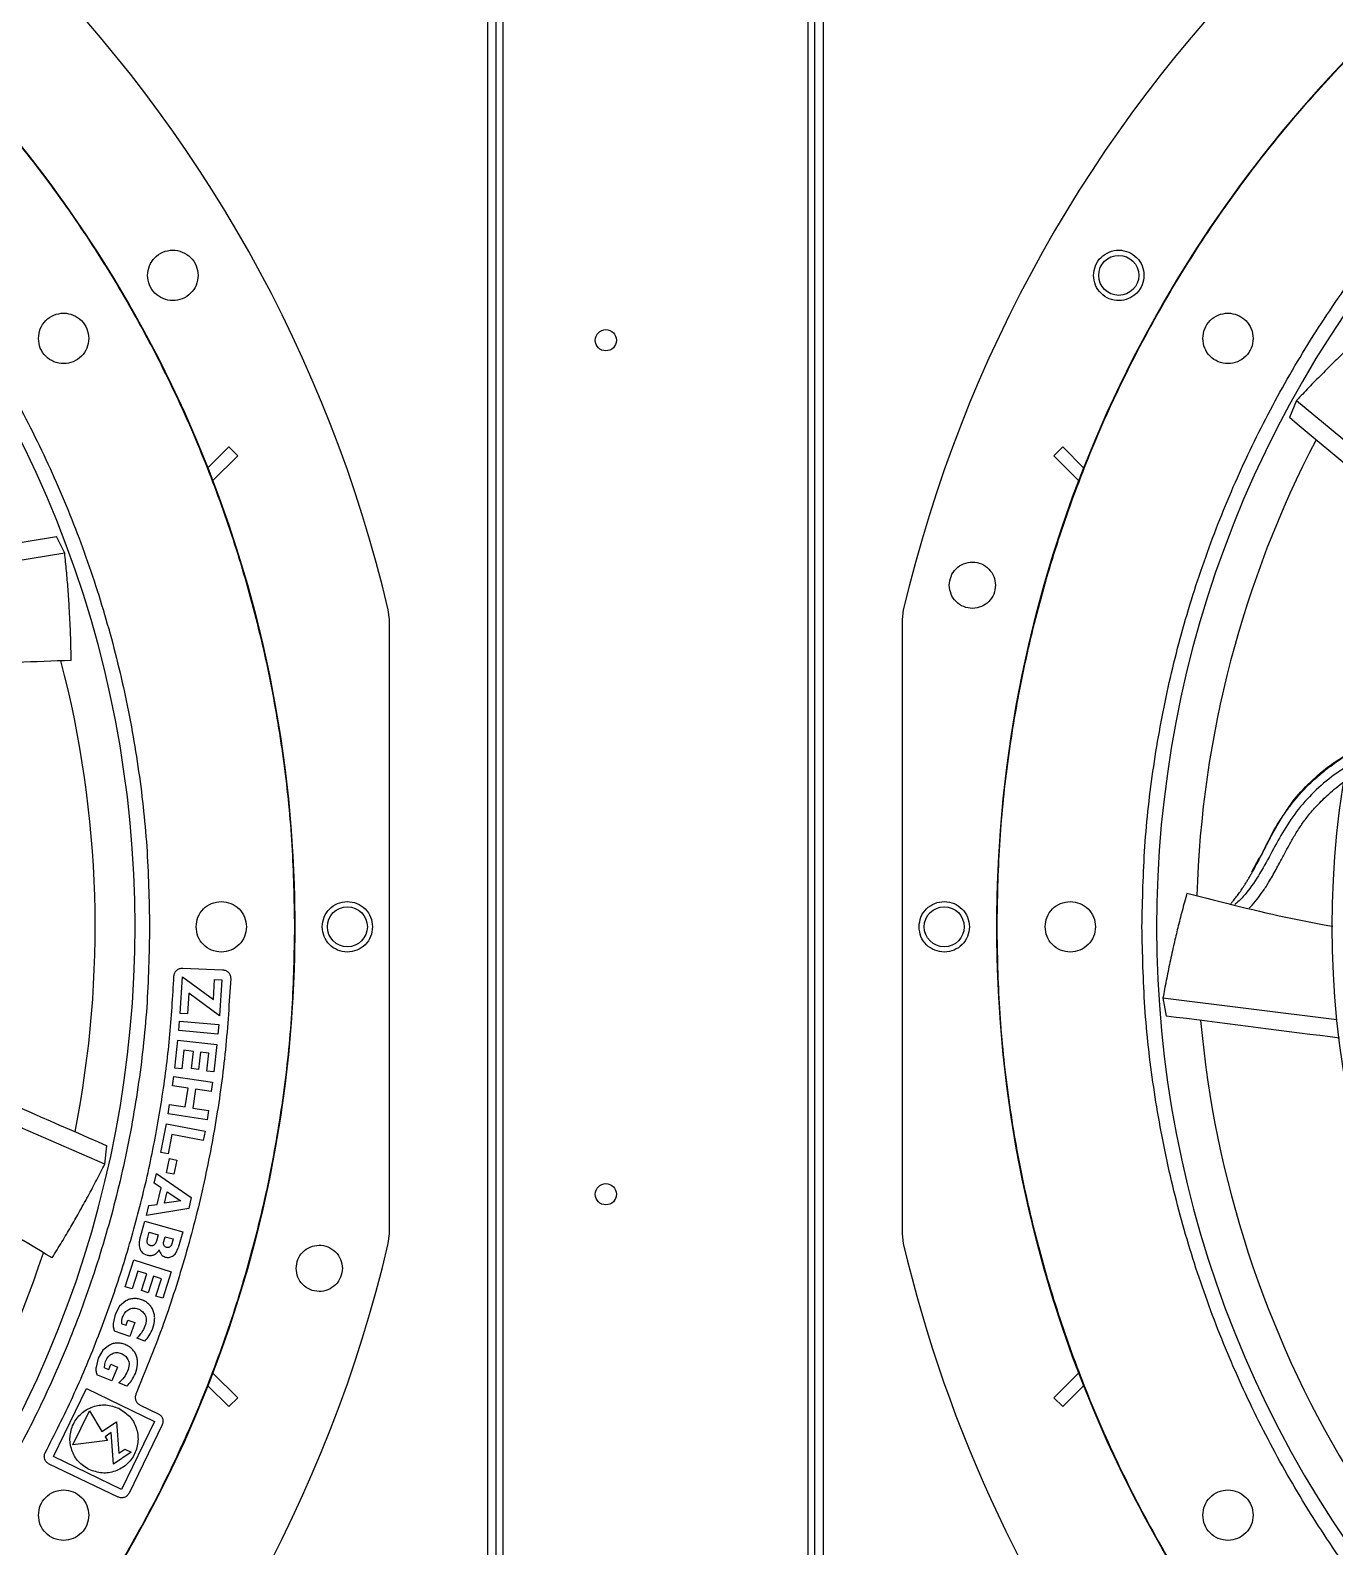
# Model space of a CAD drawing. Header units: inches. Extents: x 1229 to 1453, y -1023 to -720.
# Drawn here: x 1264.35 to 1276.56, y -991.28 to -977.08 of the extents above; entities that cross this region are included whole.
import ezdxf

# ---------------------------------------------------------------- set-up
doc = ezdxf.new("R2010")
doc.units = ezdxf.units.IN
doc.header["$MEASUREMENT"] = 0

msp = doc.modelspace()

# ---------------------------------------------------------------- linework, layer by layer
at = {"color": 18, "linetype": 'Continuous', "lineweight": 25, "true_color": 0x000000}
for p, q in [((1268.6274, -972.161), (1268.6274, -999.411)), ((1268.7104, -999.487), (1268.7104, -972.0851)), ((1268.7734, -999.487), (1268.7734, -972.0851)), ((1271.6904, -972.0851), (1271.6904, -999.487)), ((1271.7734, -972.161), (1271.7734, -999.411)), ((1271.6274, -975.156), (1271.6274, -994.916)), ((1276.2069, -980.5469), (1276.1393, -980.7053)), ((1276.2069, -980.5469), (1277.4708, -981.5988)), ((1266.2036, -980.982), (1266.0062, -981.1794)), ((1266.2887, -981.0639), (1266.2036, -980.982)), ((1273.9325, -981.0639), (1274.0177, -980.982)), ((1274.0177, -980.982), (1274.215, -981.1794)), ((1266.0529, -981.2997), (1266.2887, -981.0639)), ((1274.1683, -981.2997), (1273.9325, -981.0639)), ((1264.6674, -981.9771), (1264.5921, -981.8223)), ((1264.6674, -981.9771), (1263.0406, -982.2441)), ((1267.709, -982.5996), (1267.6985, -982.5092)), ((1272.5227, -982.5092), (1272.5122, -982.5996)), ((1267.7091, -985.4772), (1267.709, -982.5996)), ((1272.5122, -982.5996), (1272.5121, -985.4772)), ((1275.8544, -984.8362), (1275.7836, -984.9666)), ((1267.709, -988.3548), (1267.7091, -985.4772)), ((1272.5121, -985.4772), (1272.5122, -988.3548)), ((1265.7503, -986.2899), (1265.7711, -985.9447)), ((1265.7711, -985.9447), (1266.0597, -986.1584)), ((1265.7732, -985.8639), (1266.1468, -985.8802)), ((1265.8291, -986.0999), (1265.8174, -986.294)), ((1266.1181, -986.3121), (1265.8291, -986.0999)), ((1266.0597, -986.1584), (1266.071, -985.9702)), ((1266.071, -985.9702), (1266.1385, -985.9742)), ((1266.1385, -985.9742), (1266.1181, -986.3121)), ((1274.9548, -986.1432), (1274.9836, -986.313)), ((1274.9548, -986.1432), (1276.5848, -986.3446)), ((1265.7356, -986.4497), (1265.7433, -986.3616)), ((1265.7433, -986.3616), (1266.1104, -986.3937)), ((1265.8174, -986.294), (1265.7503, -986.2899)), ((1266.1104, -986.3937), (1266.1027, -986.4817)), ((1266.1027, -986.4817), (1265.7356, -986.4497)), ((1265.6984, -986.8001), (1265.7278, -986.5388)), ((1265.7278, -986.5388), (1266.094, -986.5799)), ((1265.7847, -986.6341), (1265.7652, -986.8076)), ((1265.8731, -986.644), (1265.7847, -986.6341)), ((1265.8549, -986.806), (1265.8731, -986.644)), ((1265.9399, -986.6515), (1265.9217, -986.8135)), ((1266.017, -986.6602), (1265.9399, -986.6515)), ((1265.9979, -986.8298), (1266.017, -986.6602)), ((1266.094, -986.5799), (1266.065, -986.8374)), ((1265.7652, -986.8076), (1265.6984, -986.8001)), ((1265.9217, -986.8135), (1265.8549, -986.806)), ((1265.6758, -986.9664), (1265.6889, -986.879)), ((1265.6889, -986.879), (1266.0534, -986.9335)), ((1266.065, -986.8374), (1265.9979, -986.8298)), ((1266.0534, -986.9335), (1266.0403, -987.0209)), ((1265.0426, -987.6995), (1263.5306, -987.045)), ((1265.8232, -986.9884), (1265.6758, -986.9664)), ((1265.7968, -987.165), (1265.8232, -986.9884)), ((1265.8934, -986.9989), (1265.867, -987.1755)), ((1266.0403, -987.0209), (1265.8934, -986.9989)), ((1265.6364, -987.2304), (1265.6494, -987.143)), ((1266.0008, -987.2849), (1265.6364, -987.2304)), ((1265.6494, -987.143), (1265.7968, -987.165)), ((1265.867, -987.1755), (1266.0139, -987.1975)), ((1266.0139, -987.1975), (1266.0008, -987.2849)), ((1265.5694, -987.5904), (1265.6199, -987.3231)), ((1265.6199, -987.3231), (1265.982, -987.3915)), ((1265.0426, -987.6995), (1265.0629, -987.5285)), ((1265.6696, -987.4225), (1265.6355, -987.6029)), ((1265.9656, -987.4783), (1265.6696, -987.4225)), ((1265.982, -987.3915), (1265.9656, -987.4783)), ((1265.6355, -987.6029), (1265.5694, -987.5904)), ((1265.6198, -987.7805), (1265.6482, -987.6471)), ((1265.6482, -987.6471), (1265.7181, -987.6619)), ((1265.7181, -987.6619), (1265.6897, -987.7953)), ((1265.5065, -987.8796), (1265.5286, -987.7881)), ((1265.5286, -987.7881), (1265.853, -988.0144)), ((1265.6897, -987.7953), (1265.6198, -987.7805)), ((1265.5705, -987.9225), (1265.5065, -987.8796)), ((1265.5329, -988.0778), (1265.5705, -987.9225)), ((1265.4333, -988.1821), (1265.4558, -988.0891)), ((1265.4558, -988.0891), (1265.5329, -988.0778)), ((1265.6016, -988.0673), (1265.6275, -987.9604)), ((1265.7549, -988.0452), (1265.6016, -988.0673)), ((1265.6275, -987.9604), (1265.7549, -988.0452)), ((1265.853, -988.0144), (1265.8287, -988.1149)), ((1265.3711, -988.4023), (1265.4185, -988.2347)), ((1265.4185, -988.2347), (1265.7731, -988.335)), ((1265.8287, -988.1149), (1265.4333, -988.1821)), ((1265.4453, -988.3871), (1265.4592, -988.3381)), ((1265.4592, -988.3381), (1265.5432, -988.3618)), ((1265.5432, -988.3618), (1265.526, -988.4225)), ((1265.5952, -988.4253), (1265.6079, -988.3801)), ((1265.6079, -988.3801), (1265.6841, -988.4016)), ((1265.7731, -988.335), (1265.7311, -988.4835)), ((1267.6985, -988.4451), (1267.709, -988.3548)), ((1272.5122, -988.3548), (1272.5227, -988.4451)), ((1265.6841, -988.4016), (1265.6713, -988.4468)), ((1265.7082, -988.5339), (1265.7311, -988.4835)), ((1265.2341, -988.8486), (1265.3141, -988.598)), ((1265.3141, -988.598), (1265.6651, -988.7102)), ((1265.4094, -988.5394), (1265.4408, -988.5533)), ((1265.3513, -988.7027), (1265.2982, -988.869)), ((1265.436, -988.7297), (1265.3513, -988.7027)), ((1265.3864, -988.885), (1265.436, -988.7297)), ((1265.5, -988.7502), (1265.4504, -988.9055)), ((1265.5739, -988.7738), (1265.5, -988.7502)), ((1265.522, -988.9364), (1265.5739, -988.7738)), ((1265.6651, -988.7102), (1265.5863, -988.9569)), ((1265.2982, -988.869), (1265.2341, -988.8486)), ((1265.4504, -988.9055), (1265.3864, -988.885)), ((1265.5863, -988.9569), (1265.522, -988.9364)), ((1265.1805, -989.0324), (1265.1386, -989.108)), ((1265.2398, -988.9819), (1265.1805, -989.0324)), ((1265.1386, -989.108), (1265.1221, -989.1943)), ((1265.2016, -989.1959), (1265.2022, -989.1634)), ((1265.2016, -989.1959), (1265.2423, -989.2105)), ((1265.2022, -989.1634), (1265.2092, -989.1356)), ((1265.2423, -989.2105), (1265.26, -989.1611)), ((1265.26, -989.1611), (1265.3236, -989.1839)), ((1265.3236, -989.1839), (1265.276, -989.3165)), ((1265.276, -989.3165), (1265.134, -989.2655)), ((1265.4173, -989.3593), (1265.3416, -989.3322)), ((1264.9807, -989.5176), (1264.9607, -989.6032)), ((1265.0256, -989.4438), (1264.9807, -989.5176)), ((1265.087, -989.3958), (1265.0256, -989.4438)), ((1265.04, -989.608), (1265.0419, -989.5755)), ((1265.04, -989.608), (1265.0801, -989.6243)), ((1265.0419, -989.5755), (1265.0501, -989.5481)), ((1265.0801, -989.6243), (1265.0998, -989.5757)), ((1265.0998, -989.5757), (1265.1624, -989.6011)), ((1265.1624, -989.6011), (1265.1094, -989.7316)), ((1266.0529, -989.6546), (1266.2887, -989.8905)), ((1274.1683, -989.6546), (1273.9325, -989.8905)), ((1264.5622, -990.4398), (1264.8706, -989.8018)), ((1264.8706, -989.8018), (1265.5086, -990.1102)), ((1265.1094, -989.7316), (1264.9696, -989.6748)), ((1265.2488, -989.7802), (1265.1743, -989.7499)), ((1266.2036, -989.9723), (1266.0062, -989.775)), ((1274.0177, -989.9723), (1274.215, -989.775)), ((1266.2887, -989.8905), (1266.2036, -989.9723)), ((1273.9325, -989.8905), (1274.0177, -989.9723)), ((1264.745, -990.3312), (1264.899, -990.0125)), ((1264.899, -990.0125), (1265.0162, -990.2059)), ((1265.373, -989.9577), (1265.5431, -990.0388)), ((1265.0162, -990.2059), (1265.1531, -990.1133)), ((1265.1039, -990.2146), (1265.0455, -990.2541)), ((1265.125, -990.5109), (1265.1039, -990.2146)), ((1265.1531, -990.1133), (1265.1742, -990.409)), ((1265.5086, -990.1102), (1265.2002, -990.7482)), ((1265.5811, -990.1419), (1265.2706, -990.7844)), ((1265.0673, -990.2904), (1264.745, -990.3312)), ((1265.0455, -990.2541), (1265.0673, -990.2904)), ((1265.1742, -990.409), (1265.2319, -990.37)), ((1265.2319, -990.37), (1265.291, -990.3986)), ((1265.1669, -990.819), (1264.5215, -990.5112)), ((1265.2002, -990.7482), (1264.5622, -990.4398)), ((1265.291, -990.3986), (1265.125, -990.5109))]:
    msp.add_line(p, q, dxfattribs=at)
for centre, radius in [((1255.1106, -985.4772), 11.7126), ((1285.1106, -985.4772), 11.7126), ((1285.1106, -985.4772), 8.5704), ((1274.541, -979.3748), 0.1875), ((1269.7364, -979.9825), 0.0995), ((1267.3153, -985.4772), 0.1875), ((1272.9059, -985.4772), 0.1875), ((1269.7364, -987.9825), 0.0995)]:
    msp.add_circle(centre, radius, dxfattribs=at)
for centre, radius, start, end in [((1255.1106, -985.4772), 12.9331, 13.26667, 76.73333), ((1285.1106, -985.4772), 12.9331, 103.26667, 166.73333), ((1255.1106, -985.4772), 11.7147, 21.53134, 44.20264), ((1285.1106, -985.4772), 11.7147, 135.79736, 158.46866), ((1285.1106, -985.4772), 10.2157, 134.36248, 223.03765), ((1255.1106, -985.4772), 10.2157, 314.3624, 43.03697), ((1285.1106, -985.4772), 9.8425, 152.39406, 178.29762), ((1255.1106, -985.4772), 11.7147, 339.09994, 20.90006), ((1285.1106, -985.4772), 11.7147, 159.09994, 200.90006), ((1255.1106, -985.4772), 9.8425, 348.7557, 14.65988), ((1285.1106, -985.4772), 9.8425, 185.11809, 211.02291), ((1255.1106, -985.4772), 12.9331, 283.26667, 346.73333), ((1285.1106, -985.4772), 12.9331, 193.26667, 217.16308), ((1255.1106, -985.4772), 9.8425, 316.0273, 341.93053), ((1255.1106, -985.4772), 11.7147, 315.79736, 338.46866), ((1285.1106, -985.4772), 11.7147, 201.53134, 215.54744)]:
    msp.add_arc(centre, radius, start, end, dxfattribs=at)
for points, knots in [([(1243.4011, -985.4772), (1243.4059, -985.2217), (1243.4156, -984.7108), (1243.4936, -983.9477), (1243.6177, -983.1911), (1243.792, -982.4444), (1244.0146, -981.7106), (1244.2847, -980.9929), (1244.6012, -980.2945), (1244.9626, -979.6182), (1245.3675, -978.9671), (1245.8142, -978.3438), (1246.3006, -977.751), (1246.8248, -977.1914), (1247.3845, -976.6672), (1247.9772, -976.1807), (1248.6005, -975.7341), (1249.2517, -975.3292), (1249.9279, -974.9677), (1250.6264, -974.6513), (1251.344, -974.3812), (1252.0778, -974.1586), (1252.8246, -973.9844), (1253.5811, -973.8595), (1254.3442, -973.7844), (1255.1106, -973.7593), (1255.877, -973.7844), (1256.6401, -973.8595), (1257.3967, -973.9844), (1258.1434, -974.1586), (1258.8772, -974.3812), (1259.5949, -974.6513), (1260.2933, -974.9677), (1260.9696, -975.3292), (1261.6207, -975.7341), (1262.244, -976.1807), (1262.8368, -976.6672), (1263.3964, -977.1914), (1263.9206, -977.751), (1264.407, -978.3438), (1264.8537, -978.9671), (1265.2586, -979.6182), (1265.6201, -980.2945), (1265.9365, -980.9929), (1266.2066, -981.7106), (1266.4292, -982.4444), (1266.6035, -983.1911), (1266.7276, -983.9477), (1266.8057, -984.7108), (1266.8153, -985.2217), (1266.8201, -985.4772)], [0, 0, 0, 0, 0.0208333, 0.0416667, 0.0625, 0.0833333, 0.1041667, 0.125, 0.1458333, 0.1666667, 0.1875, 0.2083334, 0.2291667, 0.25, 0.2708334, 0.2916666, 0.3125, 0.3333333, 0.3541667, 0.375, 0.3958333, 0.4166666, 0.4375001, 0.4583333, 0.4791667, 0.5, 0.5208333, 0.5416667, 0.5625, 0.5833334, 0.6041667, 0.625, 0.6458334, 0.6666667, 0.6875, 0.7083334, 0.7291667, 0.75, 0.7708333, 0.7916667, 0.8125, 0.8333333, 0.8541667, 0.875, 0.8958333, 0.9166667, 0.9375, 0.9583333, 0.9791667, 1, 1, 1, 1]), ([(1273.4011, -985.4772), (1273.4059, -985.2217), (1273.4156, -984.7108), (1273.4936, -983.9477), (1273.6177, -983.1911), (1273.792, -982.4444), (1274.0146, -981.7106), (1274.2847, -980.9929), (1274.6012, -980.2945), (1274.9626, -979.6182), (1275.3675, -978.9671), (1275.8142, -978.3438), (1276.3006, -977.751), (1276.8248, -977.1914), (1277.3845, -976.6672), (1277.9772, -976.1807), (1278.6005, -975.7341), (1279.2517, -975.3292), (1279.9279, -974.9677), (1280.6264, -974.6513), (1281.344, -974.3812), (1282.0778, -974.1586), (1282.8246, -973.9844), (1283.5811, -973.8595), (1284.3442, -973.7844), (1285.1106, -973.7593), (1285.877, -973.7844), (1286.6401, -973.8595), (1287.3967, -973.9844), (1288.1434, -974.1586), (1288.8772, -974.3812), (1289.5949, -974.6513), (1290.2933, -974.9677), (1290.9696, -975.3292), (1291.6207, -975.7341), (1292.244, -976.1807), (1292.8368, -976.6672), (1293.3964, -977.1914), (1293.9206, -977.751), (1294.407, -978.3438), (1294.8537, -978.9671), (1295.2586, -979.6182), (1295.6201, -980.2945), (1295.9365, -980.9929), (1296.2066, -981.7106), (1296.4292, -982.4444), (1296.6035, -983.1911), (1296.7277, -983.9477), (1296.8057, -984.7108), (1296.8153, -985.2217), (1296.8201, -985.4772)], [0, 0, 0, 0, 0.0208333, 0.0416667, 0.0625, 0.0833333, 0.1041667, 0.125, 0.1458334, 0.1666667, 0.1875, 0.2083333, 0.2291667, 0.25, 0.2708333, 0.2916667, 0.3125, 0.3333334, 0.3541667, 0.375, 0.3958333, 0.4166667, 0.4375, 0.4583333, 0.4791667, 0.5, 0.5208333, 0.5416667, 0.5625, 0.5833333, 0.6041667, 0.625, 0.6458333, 0.6666667, 0.6875, 0.7083333, 0.7291667, 0.75, 0.7708333, 0.7916667, 0.8125, 0.8333333, 0.8541667, 0.875, 0.8958333, 0.9166667, 0.9375, 0.9583333, 0.9791667, 1, 1, 1, 1]), ([(1262.8394, -978.5899), (1263.0026, -978.781), (1263.3289, -979.163), (1263.7639, -979.7793), (1264.156, -980.4232), (1264.4994, -981.0946), (1264.7933, -981.7889), (1265.0358, -982.5029), (1265.2261, -983.2325), (1265.3617, -983.9741), (1265.447, -984.7237), (1265.4575, -985.226), (1265.4628, -985.4772)], [0, 0, 0, 0, 0.1, 0.1999999, 0.3, 0.4, 0.5, 0.6, 0.7, 0.8, 0.9, 1, 1, 1, 1]), ([(1274.7584, -985.4772), (1274.7637, -985.226), (1274.7742, -984.7237), (1274.8595, -983.9741), (1274.9951, -983.2325), (1275.1854, -982.5029), (1275.4279, -981.7889), (1275.7218, -981.0946), (1276.0652, -980.4232), (1276.4574, -979.7793), (1276.8923, -979.163), (1277.2187, -978.781), (1277.3818, -978.5899)], [0, 0, 0, 0, 0.1, 0.2, 0.3, 0.4, 0.5, 0.6, 0.7000001, 0.7999999, 0.8999999, 1, 1, 1, 1]), ([(1265.444, -979.3748), (1265.4475, -979.3442), (1265.4544, -979.2832), (1265.5079, -979.2049), (1265.5851, -979.1518), (1265.6781, -979.1324), (1265.7716, -979.1502), (1265.8504, -979.2026), (1265.9057, -979.2815), (1265.9128, -979.3437), (1265.9164, -979.3748)], [0, 0, 0, 0, 0.1236678, 0.246955, 0.3715494, 0.4972579, 0.622959, 0.7486425, 0.8743191, 1, 1, 1, 1]), ([(1274.3048, -979.3748), (1274.3084, -979.3437), (1274.3156, -979.2815), (1274.3708, -979.2026), (1274.4497, -979.1502), (1274.5432, -979.1324), (1274.6362, -979.1518), (1274.7133, -979.205), (1274.7668, -979.2832), (1274.7738, -979.3442), (1274.7772, -979.3748)], [0, 0, 0, 0, 0.1257097, 0.251417, 0.3771306, 0.5028599, 0.6285793, 0.75308, 0.8763104, 1, 1, 1, 1]), ([(1265.9164, -979.3748), (1265.9128, -979.4059), (1265.9056, -979.4682), (1265.8502, -979.5472), (1265.7714, -979.5995), (1265.6784, -979.6171), (1265.5861, -979.5981), (1265.5087, -979.5456), (1265.4545, -979.4672), (1265.4475, -979.4056), (1265.444, -979.3748)], [0, 0, 0, 0, 0.1258787, 0.2517706, 0.3776737, 0.5027418, 0.6267389, 0.7509527, 0.8756046, 1, 1, 1, 1]), ([(1274.7772, -979.3748), (1274.7737, -979.4056), (1274.7667, -979.4671), (1274.7126, -979.5455), (1274.6352, -979.5981), (1274.5429, -979.6171), (1274.4499, -979.5995), (1274.371, -979.5472), (1274.3156, -979.4682), (1274.3084, -979.4059), (1274.3048, -979.3748)], [0, 0, 0, 0, 0.1243389, 0.2489155, 0.3730903, 0.4971349, 0.6223044, 0.748214, 0.8741152, 1, 1, 1, 1]), ([(1264.4211, -979.9654), (1264.4247, -979.9344), (1264.4318, -979.8726), (1264.4864, -979.794), (1264.5645, -979.7414), (1264.6573, -979.723), (1264.7502, -979.7414), (1264.8283, -979.794), (1264.8829, -979.8726), (1264.89, -979.9344), (1264.8936, -979.9654)], [0, 0, 0, 0, 0.12500056, 0.25000043, 0.37499897, 0.50000156, 0.62500103, 0.74999957, 0.87499944, 1, 1, 1, 1]), ([(1275.3277, -979.9654), (1275.3312, -979.9344), (1275.3383, -979.8726), (1275.3929, -979.794), (1275.471, -979.7414), (1275.5639, -979.723), (1275.6567, -979.7414), (1275.7348, -979.794), (1275.7894, -979.8726), (1275.7965, -979.9344), (1275.8001, -979.9654)], [0, 0, 0, 0, 0.1249998, 0.2499996, 0.3750006, 0.5, 0.6249994, 0.7500004, 0.8750002, 1, 1, 1, 1]), ([(1276.9273, -979.8424), (1276.8839, -979.8813), (1276.7999, -979.9566), (1276.6807, -980.068), (1276.5619, -980.1821), (1276.4428, -980.3005), (1276.322, -980.4243), (1276.2448, -980.5066), (1276.2069, -980.5469)], [0, 0, 0, 0, 0.17371238, 0.33541795, 0.48507664, 0.66326678, 0.8349162, 1, 1, 1, 1]), ([(1264.8936, -979.9654), (1264.89, -979.9963), (1264.8829, -980.0581), (1264.8283, -980.1367), (1264.7502, -980.1893), (1264.6573, -980.2077), (1264.5645, -980.1893), (1264.4864, -980.1367), (1264.4318, -980.0581), (1264.4247, -979.9963), (1264.4211, -979.9654)], [0, 0, 0, 0, 0.12500056, 0.25000043, 0.37499897, 0.49999844, 0.62500103, 0.74999957, 0.87499944, 1, 1, 1, 1]), ([(1275.8001, -979.9654), (1275.7965, -979.9963), (1275.7894, -980.0581), (1275.7348, -980.1367), (1275.6567, -980.1893), (1275.5639, -980.2077), (1275.471, -980.1893), (1275.3929, -980.1367), (1275.3383, -980.0581), (1275.3312, -979.9963), (1275.3277, -979.9654)], [0, 0, 0, 0, 0.1249998, 0.2499996, 0.3750006, 0.5, 0.6249994, 0.7500004, 0.8750002, 1, 1, 1, 1]), ([(1277.3938, -981.757), (1277.3718, -981.7386), (1276.9515, -981.3884), (1276.5345, -981.0376), (1276.1393, -980.7053)], [0, 0, 0, 0, 0.0524487, 1, 1, 1, 1]), ([(1262.9732, -982.0821), (1263.0023, -982.0773), (1263.5431, -981.989), (1264.0821, -981.9033), (1264.5921, -981.8223)], [0, 0, 0, 0, 0.0539152, 1, 1, 1, 1]), ([(1264.7281, -982.983), (1264.7271, -982.9246), (1264.7253, -982.8119), (1264.7191, -982.6488), (1264.7106, -982.4844), (1264.6992, -982.3168), (1264.6848, -982.1445), (1264.6731, -982.0322), (1264.6674, -981.9771)], [0, 0, 0, 0, 0.173712, 0.3354176, 0.48507629, 0.66326683, 0.83491621, 1, 1, 1, 1]), ([(1272.9531, -982.2776), (1272.9564, -982.2491), (1272.963, -982.1921), (1273.0135, -982.1198), (1273.0857, -982.0718), (1273.1714, -982.0554), (1273.2564, -982.073), (1273.3271, -982.1215), (1273.3765, -982.1931), (1273.3829, -982.2494), (1273.3862, -982.2776)], [0, 0, 0, 0, 0.1256206, 0.2512464, 0.3768845, 0.5025376, 0.6279104, 0.7518735, 0.8754944, 1, 1, 1, 1]), ([(1273.3862, -982.2776), (1273.3829, -982.3059), (1273.3765, -982.3624), (1273.3267, -982.4342), (1273.2558, -982.4823), (1273.1712, -982.4998), (1273.0858, -982.4834), (1273.0136, -982.4354), (1272.963, -982.3631), (1272.9564, -982.3061), (1272.9531, -982.2776)], [0, 0, 0, 0, 0.124776, 0.2492698, 0.3731852, 0.4974511, 0.6229656, 0.7486588, 0.8743359, 1, 1, 1, 1]), ([(1264.7281, -982.983), (1264.3894, -982.9937), (1263.923, -983.0084), (1263.4591, -983.0555), (1263.3321, -983.0684)], [0, 0, 0, 0, 0.7262285, 1, 1, 1, 1]), ([(1276.6799, -983.9747), (1276.647, -983.995), (1276.5431, -984.0595), (1276.3877, -984.192), (1276.2199, -984.3706), (1276.0871, -984.5681), (1275.9772, -984.7719), (1275.8678, -984.9744), (1275.7604, -985.1339), (1275.6756, -985.2305), (1275.6372, -985.2609), (1275.6269, -985.2691)], [0, 0, 0, 0, 0.0662062, 0.209821, 0.3537346, 0.4973701, 0.6377624, 0.775341, 0.9097716, 0.9756482, 1, 1, 1, 1]), ([(1275.7874, -984.9731), (1275.7932, -984.963), (1275.799, -984.9527), (1275.8057, -984.9407), (1275.8093, -984.9343), (1275.8222, -984.9107), (1275.8576, -984.845), (1275.9084, -984.7461), (1275.9616, -984.6428), (1276.0054, -984.562), (1276.0426, -984.4974), (1276.0816, -984.435), (1276.123, -984.375), (1276.1777, -984.3025), (1276.2578, -984.2081), (1276.3618, -984.1042), (1276.4824, -984.0026), (1276.5925, -983.9209), (1276.6702, -983.8741), (1276.7018, -983.8551)], [0, 0, 0, 0, 0.0238104, 0.024304, 0.0281785, 0.0389306, 0.0796096, 0.1821763, 0.2699016, 0.3225693, 0.3744331, 0.4254955, 0.4757111, 0.5250503, 0.612184, 0.7280911, 0.8213548, 0.9273809, 1, 1, 1, 1]), ([(1276.0918, -984.4211), (1276.1157, -984.3838), (1276.1842, -984.2767), (1276.3329, -984.1198), (1276.5138, -983.963), (1276.6457, -983.8808), (1276.7037, -983.8447)], [0, 0, 0, 0, 0.1614358, 0.4626649, 0.7639738, 1, 1, 1, 1]), ([(1275.7632, -985.302), (1275.7671, -985.2982), (1275.7932, -985.2723), (1275.8361, -985.2217), (1275.8923, -985.145), (1275.952, -985.0516), (1276.003, -984.9615), (1276.0529, -984.8697), (1276.0933, -984.7936), (1276.1316, -984.7222), (1276.1623, -984.6667), (1276.189, -984.6206), (1276.2171, -984.5744), (1276.2569, -984.5138), (1276.315, -984.4351), (1276.4006, -984.3355), (1276.5131, -984.2272), (1276.6009, -984.1533), (1276.6525, -984.1181), (1276.6537, -984.1173)], [0, 0, 0, 0, 0.0106854, 0.0718908, 0.1293669, 0.196918, 0.2905622, 0.3363421, 0.4075049, 0.4657844, 0.5023817, 0.5379417, 0.5755133, 0.6138829, 0.6864867, 0.7745172, 0.8780097, 0.9971132, 1, 1, 1, 1]), ([(1275.8607, -984.8346), (1275.8781, -984.8015), (1275.934, -984.6945), (1275.9963, -984.5595), (1276.0613, -984.4657), (1276.0789, -984.4404)], [0, 0, 0, 0, 0.2470591, 0.7965608, 1, 1, 1, 1]), ([(1275.5893, -985.26), (1275.5918, -985.2572), (1275.6016, -985.2466), (1275.6202, -985.2245), (1275.6456, -985.1924), (1275.6729, -985.1553), (1275.6968, -985.1205), (1275.717, -985.0897), (1275.7341, -985.0627), (1275.7515, -985.0345), (1275.769, -985.005), (1275.7811, -984.9844), (1275.7872, -984.9736), (1275.7874, -984.9731)], [0, 0, 0, 0, 0.03488788, 0.133865, 0.25817543, 0.39489523, 0.53104066, 0.61738081, 0.70697346, 0.79980632, 0.89585564, 0.99509962, 1, 1, 1, 1]), ([(1265.898, -985.4772), (1265.9016, -985.4463), (1265.9087, -985.3844), (1265.9633, -985.3058), (1266.0414, -985.2533), (1266.1342, -985.2348), (1266.2271, -985.2533), (1266.3052, -985.3058), (1266.3598, -985.3844), (1266.3669, -985.4463), (1266.3705, -985.4772)], [0, 0, 0, 0, 0.1250003, 0.2500003, 0.3749989, 0.4999984, 0.6250011, 0.7499997, 0.8749997, 1, 1, 1, 1]), ([(1267.0791, -985.4772), (1267.0827, -985.4463), (1267.0897, -985.3848), (1267.1438, -985.3066), (1267.2209, -985.254), (1267.3134, -985.2348), (1267.4067, -985.2526), (1267.4856, -985.305), (1267.5408, -985.3839), (1267.548, -985.4461), (1267.5516, -985.4772)], [0, 0, 0, 0, 0.1248118, 0.2487714, 0.3724205, 0.4972353, 0.6229443, 0.7486446, 0.8743275, 1, 1, 1, 1]), ([(1272.6697, -985.4772), (1272.6733, -985.4461), (1272.6804, -985.3839), (1272.7357, -985.305), (1272.8145, -985.2526), (1272.9078, -985.2348), (1273.0002, -985.254), (1273.0774, -985.3065), (1273.1315, -985.3847), (1273.1386, -985.4463), (1273.1421, -985.4772)], [0, 0, 0, 0, 0.1256861, 0.2513834, 0.3770948, 0.5028101, 0.6275034, 0.7510935, 0.8750865, 1, 1, 1, 1]), ([(1273.8508, -985.4772), (1273.8543, -985.4463), (1273.8614, -985.3844), (1273.916, -985.3058), (1273.9941, -985.2533), (1274.087, -985.2348), (1274.1798, -985.2533), (1274.2579, -985.3058), (1274.3126, -985.3844), (1274.3197, -985.4463), (1274.3232, -985.4772)], [0, 0, 0, 0, 0.1249996, 0.2499994, 0.3750006, 0.5, 0.6249994, 0.7500006, 0.8750004, 1, 1, 1, 1]), ([(1275.18, -985.1611), (1275.1645, -985.2173), (1275.1345, -985.326), (1275.0945, -985.4842), (1275.0563, -985.6444), (1275.0201, -985.8084), (1274.9853, -985.9778), (1274.9649, -986.0888), (1274.9548, -986.1432)], [0, 0, 0, 0, 0.173712, 0.3354176, 0.4850765, 0.663267, 0.8349163, 1, 1, 1, 1]), ([(1275.18, -985.1611), (1275.508, -985.2462), (1275.9603, -985.3636), (1276.4193, -985.4492), (1276.5454, -985.4727)], [0, 0, 0, 0, 0.7252562, 1, 1, 1, 1]), ([(1266.8201, -985.4772), (1266.8153, -985.7326), (1266.8057, -986.2436), (1266.7276, -987.0067), (1266.6035, -987.7632), (1266.4292, -988.51), (1266.2066, -989.2438), (1265.9365, -989.9614), (1265.6201, -990.6599), (1265.2586, -991.3361), (1264.8537, -991.9873), (1264.407, -992.6106), (1263.9206, -993.2033), (1263.3964, -993.763), (1262.8368, -994.2871), (1262.244, -994.7736), (1261.6207, -995.2202), (1260.9696, -995.6252), (1260.2933, -995.9866), (1259.5949, -996.3031), (1258.8772, -996.5732), (1258.1434, -996.7958), (1257.3967, -996.9699), (1256.6401, -997.0948), (1255.877, -997.17), (1255.1106, -997.1951), (1254.3442, -997.17), (1253.5811, -997.0948), (1252.8246, -996.9699), (1252.0778, -996.7958), (1251.344, -996.5732), (1250.6264, -996.3031), (1249.9279, -995.9866), (1249.2517, -995.6252), (1248.6005, -995.2202), (1247.9772, -994.7736), (1247.3845, -994.2871), (1246.8248, -993.763), (1246.3006, -993.2033), (1245.8142, -992.6106), (1245.3675, -991.9873), (1244.9626, -991.3361), (1244.6012, -990.6599), (1244.2847, -989.9614), (1244.0146, -989.2438), (1243.792, -988.51), (1243.6177, -987.7632), (1243.4936, -987.0067), (1243.4156, -986.2436), (1243.4059, -985.7326), (1243.4011, -985.4772)], [0, 0, 0, 0, 0.0208333, 0.0416667, 0.0625, 0.0833333, 0.1041667, 0.125, 0.1458333, 0.1666667, 0.1875, 0.2083333, 0.2291667, 0.25, 0.2708333, 0.2916666, 0.3125, 0.3333333, 0.3541666, 0.375, 0.3958333, 0.4166666, 0.4375, 0.4583333, 0.4791667, 0.5, 0.5208333, 0.5416667, 0.5624999, 0.5833334, 0.6041667, 0.625, 0.6458333, 0.6666667, 0.6875, 0.7083334, 0.7291666, 0.75, 0.7708333, 0.7916666, 0.8125, 0.8333333, 0.8541667, 0.875, 0.8958333, 0.9166667, 0.9375, 0.9583333, 0.9791667, 1, 1, 1, 1]), ([(1265.4628, -985.4772), (1265.4575, -985.7283), (1265.447, -986.2307), (1265.3617, -986.9802), (1265.2261, -987.7218), (1265.0358, -988.4515), (1264.7933, -989.1654), (1264.4994, -989.8598), (1264.156, -990.5311), (1263.7639, -991.175), (1263.3289, -991.7913), (1263.0026, -992.1734), (1262.8394, -992.3644)], [0, 0, 0, 0, 0.10000001, 0.20000001, 0.30000005, 0.40000004, 0.49999999, 0.59999998, 0.70000005, 0.80000007, 0.90000005, 1, 1, 1, 1]), ([(1266.3705, -985.4772), (1266.3669, -985.5081), (1266.3598, -985.5699), (1266.3052, -985.6486), (1266.2271, -985.7011), (1266.1342, -985.7195), (1266.0414, -985.7011), (1265.9633, -985.6486), (1265.9087, -985.5699), (1265.9016, -985.5081), (1265.898, -985.4772)], [0, 0, 0, 0, 0.1250003, 0.2500003, 0.3749989, 0.5000016, 0.6250011, 0.7499997, 0.8749997, 1, 1, 1, 1]), ([(1267.5516, -985.4772), (1267.548, -985.5083), (1267.5408, -985.5704), (1267.4856, -985.6494), (1267.4067, -985.7018), (1267.3134, -985.7196), (1267.221, -985.7004), (1267.1438, -985.6478), (1267.0897, -985.5696), (1267.0827, -985.5081), (1267.0791, -985.4772)], [0, 0, 0, 0, 0.1256863, 0.2513821, 0.3770963, 0.5028119, 0.6275054, 0.751093, 0.8750863, 1, 1, 1, 1]), ([(1273.1421, -985.4772), (1273.1386, -985.508), (1273.1315, -985.5696), (1273.0775, -985.6478), (1273.0003, -985.7004), (1272.9078, -985.7196), (1272.8145, -985.7018), (1272.7357, -985.6494), (1272.6804, -985.5704), (1272.6733, -985.5083), (1272.6697, -985.4772)], [0, 0, 0, 0, 0.1248125, 0.2487722, 0.3724213, 0.4972362, 0.6229452, 0.7486456, 0.8743269, 1, 1, 1, 1]), ([(1296.8201, -985.4772), (1296.8153, -985.7326), (1296.8057, -986.2436), (1296.7277, -987.0067), (1296.6035, -987.7632), (1296.4292, -988.51), (1296.2066, -989.2438), (1295.9365, -989.9614), (1295.6201, -990.6599), (1295.2586, -991.3361), (1294.8537, -991.9873), (1294.407, -992.6106), (1293.9206, -993.2033), (1293.3964, -993.763), (1292.8368, -994.2871), (1292.244, -994.7736), (1291.6207, -995.2202), (1290.9696, -995.6252), (1290.2933, -995.9866), (1289.5949, -996.3031), (1288.8772, -996.5732), (1288.1434, -996.7958), (1287.3967, -996.9699), (1286.6401, -997.0948), (1285.877, -997.17), (1285.1106, -997.1951), (1284.3442, -997.17), (1283.5811, -997.0948), (1282.8246, -996.9699), (1282.0778, -996.7958), (1281.344, -996.5732), (1280.6264, -996.3031), (1279.9279, -995.9866), (1279.2517, -995.6252), (1278.6005, -995.2202), (1277.9772, -994.7736), (1277.3845, -994.2871), (1276.8248, -993.763), (1276.3006, -993.2033), (1275.8142, -992.6106), (1275.3675, -991.9873), (1274.9626, -991.3361), (1274.6012, -990.6599), (1274.2847, -989.9614), (1274.0146, -989.2438), (1273.792, -988.51), (1273.6177, -987.7632), (1273.4936, -987.0067), (1273.4156, -986.2436), (1273.4059, -985.7326), (1273.4011, -985.4772)], [0, 0, 0, 0, 0.0208333, 0.0416667, 0.0625, 0.0833333, 0.1041667, 0.125, 0.1458333, 0.1666667, 0.1875, 0.2083333, 0.2291667, 0.25, 0.2708333, 0.2916667, 0.3125, 0.3333333, 0.3541667, 0.375, 0.3958333, 0.4166667, 0.4375, 0.4583333, 0.4791667, 0.5, 0.5208333, 0.5416667, 0.5625, 0.5833333, 0.6041667, 0.625, 0.6458333, 0.6666666, 0.6875, 0.7083333, 0.7291667, 0.75, 0.7708333, 0.7916667, 0.8125, 0.8333333, 0.8541667, 0.875, 0.8958333, 0.9166667, 0.9375, 0.9583333, 0.9791667, 1, 1, 1, 1]), ([(1274.3232, -985.4772), (1274.3197, -985.5081), (1274.3126, -985.5699), (1274.2579, -985.6486), (1274.1798, -985.7011), (1274.087, -985.7195), (1273.9941, -985.7011), (1273.916, -985.6486), (1273.8614, -985.5699), (1273.8543, -985.5081), (1273.8508, -985.4772)], [0, 0, 0, 0, 0.1249996, 0.2499994, 0.3750006, 0.5, 0.6249994, 0.7500006, 0.8750004, 1, 1, 1, 1]), ([(1277.3818, -992.3644), (1277.2187, -992.1734), (1276.8923, -991.7913), (1276.4574, -991.175), (1276.0652, -990.5311), (1275.7218, -989.8598), (1275.4279, -989.1654), (1275.1854, -988.4515), (1274.9951, -987.7218), (1274.8595, -986.9802), (1274.7742, -986.2307), (1274.7637, -985.7283), (1274.7584, -985.4772)], [0, 0, 0, 0, 0.1000001, 0.2000001, 0.2999999, 0.4, 0.5, 0.6, 0.7, 0.8, 0.9, 1, 1, 1, 1]), ([(1264.4857, -990.4035), (1264.5733, -990.2301), (1264.7485, -989.8833), (1264.9746, -989.3458), (1265.1729, -988.7977), (1265.3401, -988.2393), (1265.4767, -987.6725), (1265.5812, -987.0991), (1265.6564, -986.5209), (1265.6795, -986.133), (1265.6911, -985.9391)], [0, 0, 0, 0, 0.1250001, 0.2500001, 0.375, 0.5, 0.625, 0.75, 0.875, 1, 1, 1, 1]), ([(1266.2221, -985.9623), (1266.2085, -986.185), (1266.1813, -986.6303), (1266.0896, -987.2937), (1265.9613, -987.9507), (1265.7922, -988.5984), (1265.5873, -989.2359), (1265.4188, -989.6491), (1265.3345, -989.8556)], [0, 0, 0, 0, 0.1666667, 0.3333333, 0.5, 0.6666667, 0.8333332, 1, 1, 1, 1]), ([(1265.6911, -985.9391), (1265.6927, -985.9289), (1265.696, -985.9084), (1265.7153, -985.8831), (1265.7421, -985.8661), (1265.7628, -985.8646), (1265.7732, -985.8639)], [0, 0, 0, 0, 0.2499946, 0.4999976, 0.75, 1, 1, 1, 1]), ([(1266.1468, -985.8802), (1266.1571, -985.8818), (1266.1776, -985.8851), (1266.2028, -985.9044), (1266.2199, -985.9312), (1266.2213, -985.9519), (1266.2221, -985.9623)], [0, 0, 0, 0, 0.2499998, 0.4999981, 0.7500005, 1, 1, 1, 1]), ([(1276.6095, -986.5198), (1276.5803, -986.5162), (1276.0368, -986.4486), (1275.4957, -986.379), (1274.9836, -986.313)], [0, 0, 0, 0, 0.0535844, 1, 1, 1, 1]), ([(1263.5599, -986.8715), (1263.5872, -986.8834), (1264.0901, -987.1015), (1264.5901, -987.321), (1265.0629, -987.5285)], [0, 0, 0, 0, 0.054344, 1, 1, 1, 1]), ([(1264.5498, -988.5785), (1264.5806, -988.5289), (1264.64, -988.433), (1264.7229, -988.2925), (1264.8047, -988.1496), (1264.8857, -988.0024), (1264.9667, -987.8497), (1265.0176, -987.7489), (1265.0426, -987.6995)], [0, 0, 0, 0, 0.1737122, 0.3354178, 0.4850765, 0.6632671, 0.8349161, 1, 1, 1, 1]), ([(1264.5498, -988.5785), (1264.2591, -988.4043), (1263.8596, -988.1651), (1263.4448, -987.9543), (1263.3318, -987.897)], [0, 0, 0, 0, 0.7277419, 1, 1, 1, 1]), ([(1265.3711, -988.4023), (1265.3681, -988.4139), (1265.3626, -988.4351), (1265.3638, -988.4569), (1265.3643, -988.4668)], [0, 0, 0, 0, 0.5467998, 1, 1, 1, 1]), ([(1265.3643, -988.4668), (1265.3658, -988.4753), (1265.3685, -988.4911), (1265.3764, -988.505), (1265.38, -988.5114)], [0, 0, 0, 0, 0.5380935, 1, 1, 1, 1]), ([(1265.38, -988.5114), (1265.3842, -988.517), (1265.3925, -988.5279), (1265.4038, -988.5356), (1265.4094, -988.5394)], [0, 0, 0, 0, 0.5097691, 1, 1, 1, 1]), ([(1265.4421, -988.4406), (1265.4412, -988.4372), (1265.4391, -988.4299), (1265.4393, -988.4116), (1265.4428, -988.3973), (1265.4453, -988.3871)], [0, 0, 0, 0, 0.1913731, 0.417736, 1, 1, 1, 1]), ([(1265.471, -988.4639), (1265.4676, -988.4629), (1265.461, -988.4608), (1265.4526, -988.4556), (1265.4459, -988.4489), (1265.4434, -988.4434), (1265.4421, -988.4406)], [0, 0, 0, 0, 0.2803289, 0.5308512, 0.765229, 1, 1, 1, 1]), ([(1265.5051, -988.4577), (1265.5027, -988.4594), (1265.4979, -988.4628), (1265.4894, -988.4653), (1265.4803, -988.4659), (1265.4742, -988.4646), (1265.471, -988.4639)], [0, 0, 0, 0, 0.24471167, 0.48287325, 0.72999598, 1, 1, 1, 1]), ([(1265.5028, -988.5503), (1265.5125, -988.5451), (1265.5333, -988.5339), (1265.5462, -988.514), (1265.5531, -988.5033)], [0, 0, 0, 0, 0.46414611, 1, 1, 1, 1]), ([(1265.526, -988.4225), (1265.5237, -988.4297), (1265.5194, -988.4431), (1265.5096, -988.4531), (1265.5051, -988.4577)], [0, 0, 0, 0, 0.54013367, 1, 1, 1, 1]), ([(1265.5531, -988.5033), (1265.5552, -988.512), (1265.5593, -988.5284), (1265.5723, -988.5488), (1265.5895, -988.5638), (1265.6031, -988.5688), (1265.61, -988.5714)], [0, 0, 0, 0, 0.2841584, 0.5380658, 0.763517, 1, 1, 1, 1]), ([(1265.5981, -988.4628), (1265.5968, -988.4603), (1265.5941, -988.4552), (1265.5919, -988.4424), (1265.5938, -988.4324), (1265.5952, -988.4253)], [0, 0, 0, 0, 0.2142756, 0.4452135, 1, 1, 1, 1]), ([(1265.6212, -988.4804), (1265.6166, -988.4786), (1265.6072, -988.4749), (1265.6012, -988.4669), (1265.5981, -988.4628)], [0, 0, 0, 0, 0.4914978, 1, 1, 1, 1]), ([(1265.6501, -988.4773), (1265.6454, -988.4792), (1265.6361, -988.483), (1265.6261, -988.4812), (1265.6212, -988.4804)], [0, 0, 0, 0, 0.50574, 1, 1, 1, 1]), ([(1265.6713, -988.4468), (1265.6689, -988.4535), (1265.6655, -988.463), (1265.6572, -988.4729), (1265.6524, -988.4758), (1265.6501, -988.4773)], [0, 0, 0, 0, 0.5562231, 0.7866078, 1, 1, 1, 1]), ([(1266.835, -988.6767), (1266.8383, -988.6485), (1266.8448, -988.5919), (1266.8945, -988.5201), (1266.9654, -988.472), (1267.0501, -988.4546), (1267.1354, -988.4709), (1267.2076, -988.5189), (1267.2582, -988.5913), (1267.2648, -988.6483), (1267.2681, -988.6767)], [0, 0, 0, 0, 0.1247761, 0.2492681, 0.3731868, 0.4974528, 0.6229639, 0.7486573, 0.8743365, 1, 1, 1, 1]), ([(1265.4408, -988.5533), (1265.4513, -988.5554), (1265.4722, -988.5596), (1265.4926, -988.5534), (1265.5028, -988.5503)], [0, 0, 0, 0, 0.4994816, 1, 1, 1, 1]), ([(1265.61, -988.5714), (1265.6154, -988.5727), (1265.6261, -988.5752), (1265.6495, -988.5743), (1265.6659, -988.5671), (1265.6771, -988.5623)], [0, 0, 0, 0, 0.2365317, 0.4755711, 1, 1, 1, 1]), ([(1265.6771, -988.5623), (1265.6828, -988.5587), (1265.6948, -988.551), (1265.7035, -988.5398), (1265.7082, -988.5339)], [0, 0, 0, 0, 0.4726028, 1, 1, 1, 1]), ([(1267.2681, -988.6767), (1267.2648, -988.7052), (1267.2583, -988.7622), (1267.2077, -988.8345), (1267.1355, -988.8826), (1267.0498, -988.899), (1266.9649, -988.8813), (1266.8941, -988.8329), (1266.8447, -988.7612), (1266.8383, -988.705), (1266.835, -988.6767)], [0, 0, 0, 0, 0.1256207, 0.2512443, 0.3768827, 0.5025359, 0.6279122, 0.7518756, 0.8754947, 1, 1, 1, 1]), ([(1265.2092, -989.1356), (1265.2161, -989.1199), (1265.2261, -989.0972), (1265.2485, -989.0735), (1265.2614, -989.0654), (1265.2678, -989.0614)], [0, 0, 0, 0, 0.5269166, 0.7659703, 1, 1, 1, 1]), ([(1265.3872, -988.9715), (1265.3743, -988.9676), (1265.3494, -988.96), (1265.3109, -988.9586), (1265.2736, -988.9652), (1265.2512, -988.9763), (1265.2398, -988.9819)], [0, 0, 0, 0, 0.2634457, 0.5098828, 0.7511869, 1, 1, 1, 1]), ([(1265.2678, -989.0614), (1265.2744, -989.0583), (1265.2875, -989.0521), (1265.3169, -989.0468), (1265.3388, -989.0522), (1265.3536, -989.0558)], [0, 0, 0, 0, 0.2477257, 0.4895993, 1, 1, 1, 1]), ([(1265.3536, -989.0558), (1265.3666, -989.0617), (1265.3932, -989.0738), (1265.4097, -989.0979), (1265.4182, -989.1101)], [0, 0, 0, 0, 0.490678, 1, 1, 1, 1]), ([(1265.4966, -989.0738), (1265.4912, -989.0621), (1265.4806, -989.0391), (1265.4554, -989.0102), (1265.4242, -988.9867), (1265.3998, -988.9766), (1265.3872, -988.9715)], [0, 0, 0, 0, 0.2486275, 0.4900013, 0.7365508, 1, 1, 1, 1]), ([(1265.4927, -989.237), (1265.5008, -989.2086), (1265.5125, -989.1673), (1265.5088, -989.1112), (1265.5006, -989.0862), (1265.4966, -989.0738)], [0, 0, 0, 0, 0.5270945, 0.7661357, 1, 1, 1, 1]), ([(1265.1221, -989.1943), (1265.122, -989.2078), (1265.1218, -989.2323), (1265.1302, -989.2552), (1265.134, -989.2655)], [0, 0, 0, 0, 0.5505471, 1, 1, 1, 1]), ([(1265.4186, -989.218), (1265.4096, -989.2384), (1265.391, -989.2811), (1265.3585, -989.3147), (1265.3416, -989.3322)], [0, 0, 0, 0, 0.4782687, 1, 1, 1, 1]), ([(1265.4182, -989.1101), (1265.4216, -989.1174), (1265.4286, -989.1323), (1265.4323, -989.1698), (1265.4243, -989.198), (1265.4186, -989.218)], [0, 0, 0, 0, 0.2144941, 0.4444935, 1, 1, 1, 1]), ([(1265.2347, -989.3914), (1265.222, -989.387), (1265.1974, -989.3784), (1265.159, -989.3755), (1265.1214, -989.3805), (1265.0986, -989.3906), (1265.087, -989.3958)], [0, 0, 0, 0, 0.263448, 0.5098858, 0.751189, 1, 1, 1, 1]), ([(1265.4173, -989.3593), (1265.4325, -989.3425), (1265.465, -989.3064), (1265.4831, -989.2612), (1265.4927, -989.237)], [0, 0, 0, 0, 0.46563761, 1, 1, 1, 1]), ([(1265.0501, -989.5481), (1265.0576, -989.5327), (1265.0686, -989.5104), (1265.0919, -989.4877), (1265.1051, -989.4801), (1265.1117, -989.4764)], [0, 0, 0, 0, 0.5269202, 0.765962, 1, 1, 1, 1]), ([(1265.1117, -989.4764), (1265.1184, -989.4735), (1265.1317, -989.4679), (1265.1614, -989.4638), (1265.183, -989.4701), (1265.1976, -989.4743)], [0, 0, 0, 0, 0.2477305, 0.4895972, 1, 1, 1, 1]), ([(1265.1976, -989.4743), (1265.2104, -989.4807), (1265.2365, -989.4939), (1265.252, -989.5186), (1265.2599, -989.5313)], [0, 0, 0, 0, 0.4906758, 1, 1, 1, 1]), ([(1265.3398, -989.4982), (1265.3349, -989.4863), (1265.3252, -989.4629), (1265.3012, -989.4329), (1265.271, -989.4081), (1265.247, -989.3971), (1265.2347, -989.3914)], [0, 0, 0, 0, 0.2486325, 0.4900052, 0.7365447, 1, 1, 1, 1]), ([(1265.3292, -989.6611), (1265.3384, -989.633), (1265.3518, -989.5923), (1265.3505, -989.536), (1265.3433, -989.5107), (1265.3398, -989.4982)], [0, 0, 0, 0, 0.52709404, 0.76613569, 1, 1, 1, 1]), ([(1264.9607, -989.6032), (1264.96, -989.6167), (1264.9588, -989.6411), (1264.9662, -989.6644), (1264.9696, -989.6748)], [0, 0, 0, 0, 0.5505482, 1, 1, 1, 1]), ([(1265.2559, -989.639), (1265.2461, -989.6591), (1265.2257, -989.701), (1265.1919, -989.7331), (1265.1743, -989.7499)], [0, 0, 0, 0, 0.4782701, 1, 1, 1, 1]), ([(1265.2599, -989.5313), (1265.263, -989.5386), (1265.2695, -989.5538), (1265.2716, -989.5915), (1265.2624, -989.6193), (1265.2559, -989.639)], [0, 0, 0, 0, 0.2144989, 0.4444966, 1, 1, 1, 1]), ([(1265.2488, -989.7802), (1265.2647, -989.764), (1265.2987, -989.7293), (1265.3186, -989.6848), (1265.3292, -989.6611)], [0, 0, 0, 0, 0.465642, 1, 1, 1, 1]), ([(1265.3345, -989.8556), (1265.3316, -989.8653), (1265.3258, -989.8847), (1265.3316, -989.915), (1265.3473, -989.9417), (1265.3644, -989.9524), (1265.373, -989.9577)], [0, 0, 0, 0, 0.25000063, 0.50000106, 0.74999905, 1, 1, 1, 1]), ([(1264.8967, -990.5619), (1264.8612, -990.5395), (1264.7903, -990.4945), (1264.7268, -990.382), (1264.7089, -990.2563), (1264.741, -990.1327), (1264.8179, -990.0307), (1264.9276, -989.9667), (1265.0552, -989.9465), (1265.1345, -989.9742), (1265.1741, -989.9881)], [0, 0, 0, 0, 0.1249989, 0.249999, 0.3749995, 0.4999997, 0.6250004, 0.7500004, 0.8750011, 1, 1, 1, 1]), ([(1265.1741, -989.9881), (1265.2096, -990.0105), (1265.2805, -990.0555), (1265.3439, -990.168), (1265.3619, -990.2937), (1265.3298, -990.4173), (1265.2528, -990.5193), (1265.1432, -990.5833), (1265.0156, -990.6035), (1264.9363, -990.5758), (1264.8967, -990.5619)], [0, 0, 0, 0, 0.1250004, 0.2500001, 0.3749999, 0.4999991, 0.6249992, 0.749999, 0.8749993, 1, 1, 1, 1]), ([(1265.5431, -990.0388), (1265.5517, -990.0442), (1265.5691, -990.055), (1265.5847, -990.082), (1265.5904, -990.1127), (1265.5842, -990.1322), (1265.5811, -990.1419)], [0, 0, 0, 0, 0.2500103, 0.5000071, 0.750003, 1, 1, 1, 1]), ([(1264.5215, -990.5112), (1264.5168, -990.5086), (1264.5076, -990.5035), (1264.496, -990.4925), (1264.4866, -990.4796), (1264.4801, -990.4651), (1264.4766, -990.4496), (1264.4764, -990.4337), (1264.4791, -990.4179), (1264.4835, -990.4083), (1264.4857, -990.4035)], [0, 0, 0, 0, 0.125001, 0.2500046, 0.3750042, 0.5000002, 0.6249979, 0.749999, 0.8749994, 1, 1, 1, 1]), ([(1264.4211, -990.989), (1264.4247, -990.9581), (1264.4318, -990.8962), (1264.4864, -990.8176), (1264.5645, -990.7651), (1264.6573, -990.7466), (1264.7502, -990.7651), (1264.8283, -990.8176), (1264.8829, -990.8962), (1264.89, -990.9581), (1264.8936, -990.989)], [0, 0, 0, 0, 0.12500056, 0.25000043, 0.37499897, 0.50000156, 0.62500103, 0.74999957, 0.87499944, 1, 1, 1, 1]), ([(1265.2706, -990.7844), (1265.2649, -990.7928), (1265.2536, -990.8096), (1265.2263, -990.8243), (1265.1956, -990.829), (1265.1765, -990.8223), (1265.1669, -990.819)], [0, 0, 0, 0, 0.25, 0.4999954, 0.7500024, 1, 1, 1, 1]), ([(1275.3277, -990.989), (1275.3312, -990.9581), (1275.3383, -990.8962), (1275.3929, -990.8176), (1275.471, -990.7651), (1275.5639, -990.7466), (1275.6567, -990.7651), (1275.7348, -990.8176), (1275.7894, -990.8962), (1275.7965, -990.9581), (1275.8001, -990.989)], [0, 0, 0, 0, 0.1249998, 0.2499996, 0.3750006, 0.5, 0.6249994, 0.7500004, 0.8750002, 1, 1, 1, 1]), ([(1264.8936, -990.989), (1264.89, -991.0199), (1264.8829, -991.0817), (1264.8283, -991.1604), (1264.7502, -991.2129), (1264.6573, -991.2314), (1264.5645, -991.2129), (1264.4864, -991.1604), (1264.4318, -991.0817), (1264.4247, -991.0199), (1264.4211, -990.989)], [0, 0, 0, 0, 0.12500056, 0.25000043, 0.37499897, 0.49999844, 0.62500103, 0.74999957, 0.87499944, 1, 1, 1, 1]), ([(1275.8001, -990.989), (1275.7965, -991.0199), (1275.7894, -991.0817), (1275.7348, -991.1604), (1275.6567, -991.2129), (1275.5639, -991.2314), (1275.471, -991.2129), (1275.3929, -991.1604), (1275.3383, -991.0817), (1275.3312, -991.0199), (1275.3277, -990.989)], [0, 0, 0, 0, 0.1249998, 0.2499996, 0.3750006, 0.5, 0.6249994, 0.7500004, 0.8750002, 1, 1, 1, 1])]:
    msp.add_open_spline(points, degree=3, knots=knots, dxfattribs=at)

doc.saveas('drawing.dxf')
